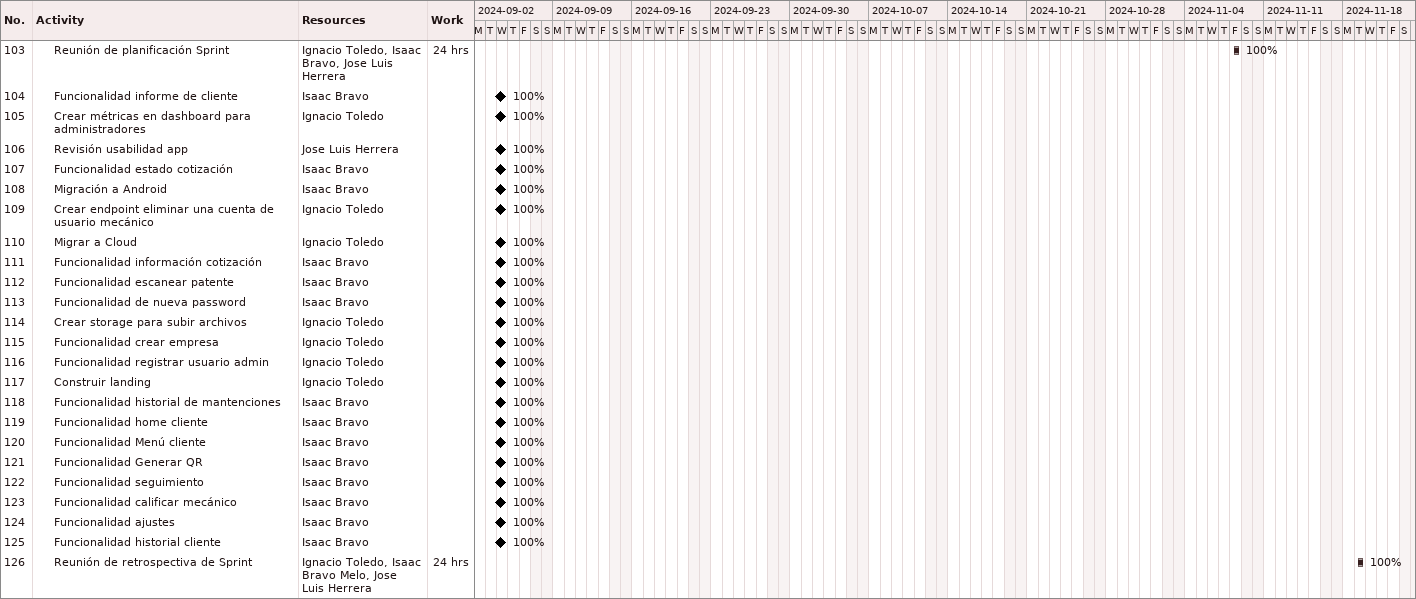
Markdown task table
| ID | Level | Task | Start | Finish | Resources | % complete | Work (h) |
|---|---|---|---|---|---|---|---|
| 103 | 3 | Reunión de planificación Sprint | 2024-11-08 | 2024-11-08 | Ignacio Toledo, Isaac Bravo, Jose Luis Herrera | 100 | 24 |
| 104 | 3 | Funcionalidad informe de cliente (milestone) | 2024-09-04 | 2024-09-04 | Isaac Bravo | 100 |  |
| 105 | 3 | Crear métricas en dashboard para administradores (milestone) | 2024-09-04 | 2024-09-04 | Ignacio Toledo | 100 |  |
| 106 | 3 | Revisión usabilidad app (milestone) | 2024-09-04 | 2024-09-04 | Jose Luis Herrera | 100 |  |
| 107 | 3 | Funcionalidad estado cotización (milestone) | 2024-09-04 | 2024-09-04 | Isaac Bravo | 100 |  |
| 108 | 3 | Migración a Android (milestone) | 2024-09-04 | 2024-09-04 | Isaac Bravo | 100 |  |
| 109 | 3 | Crear endpoint eliminar una cuenta de usuario mecánico (milestone) | 2024-09-04 | 2024-09-04 | Ignacio Toledo | 100 |  |
| 110 | 3 | Migrar a Cloud (milestone) | 2024-09-04 | 2024-09-04 | Ignacio Toledo | 100 |  |
| 111 | 3 | Funcionalidad información cotización (milestone) | 2024-09-04 | 2024-09-04 | Isaac Bravo | 100 |  |
| 112 | 3 | Funcionalidad escanear patente (milestone) | 2024-09-04 | 2024-09-04 | Isaac Bravo | 100 |  |
| 113 | 3 | Funcionalidad de nueva password (milestone) | 2024-09-04 | 2024-09-04 | Isaac Bravo | 100 |  |
| 114 | 3 | Crear storage para subir archivos (milestone) | 2024-09-04 | 2024-09-04 | Ignacio Toledo | 100 |  |
| 115 | 3 | Funcionalidad crear empresa (milestone) | 2024-09-04 | 2024-09-04 | Ignacio Toledo | 100 |  |
| 116 | 3 | Funcionalidad registrar usuario admin (milestone) | 2024-09-04 | 2024-09-04 | Ignacio Toledo | 100 |  |
| 117 | 3 | Construir landing (milestone) | 2024-09-04 | 2024-09-04 | Ignacio Toledo | 100 |  |
| 118 | 3 | Funcionalidad historial de mantenciones (milestone) | 2024-09-04 | 2024-09-04 | Isaac Bravo | 100 |  |
| 119 | 3 | Funcionalidad home cliente (milestone) | 2024-09-04 | 2024-09-04 | Isaac Bravo | 100 |  |
| 120 | 3 | Funcionalidad Menú cliente (milestone) | 2024-09-04 | 2024-09-04 | Isaac Bravo | 100 |  |
| 121 | 3 | Funcionalidad Generar QR (milestone) | 2024-09-04 | 2024-09-04 | Isaac Bravo | 100 |  |
| 122 | 3 | Funcionalidad seguimiento (milestone) | 2024-09-04 | 2024-09-04 | Isaac Bravo | 100 |  |
| 123 | 3 | Funcionalidad calificar mecánico (milestone) | 2024-09-04 | 2024-09-04 | Isaac Bravo | 100 |  |
| 124 | 3 | Funcionalidad ajustes (milestone) | 2024-09-04 | 2024-09-04 | Isaac Bravo | 100 |  |
| 125 | 3 | Funcionalidad historial cliente (milestone) | 2024-09-04 | 2024-09-04 | Isaac Bravo | 100 |  |
| 126 | 3 | Reunión de retrospectiva de Sprint | 2024-11-19 | 2024-11-19 | Ignacio Toledo, Isaac Bravo Melo, Jose Luis Herrera | 100 | 24 |
